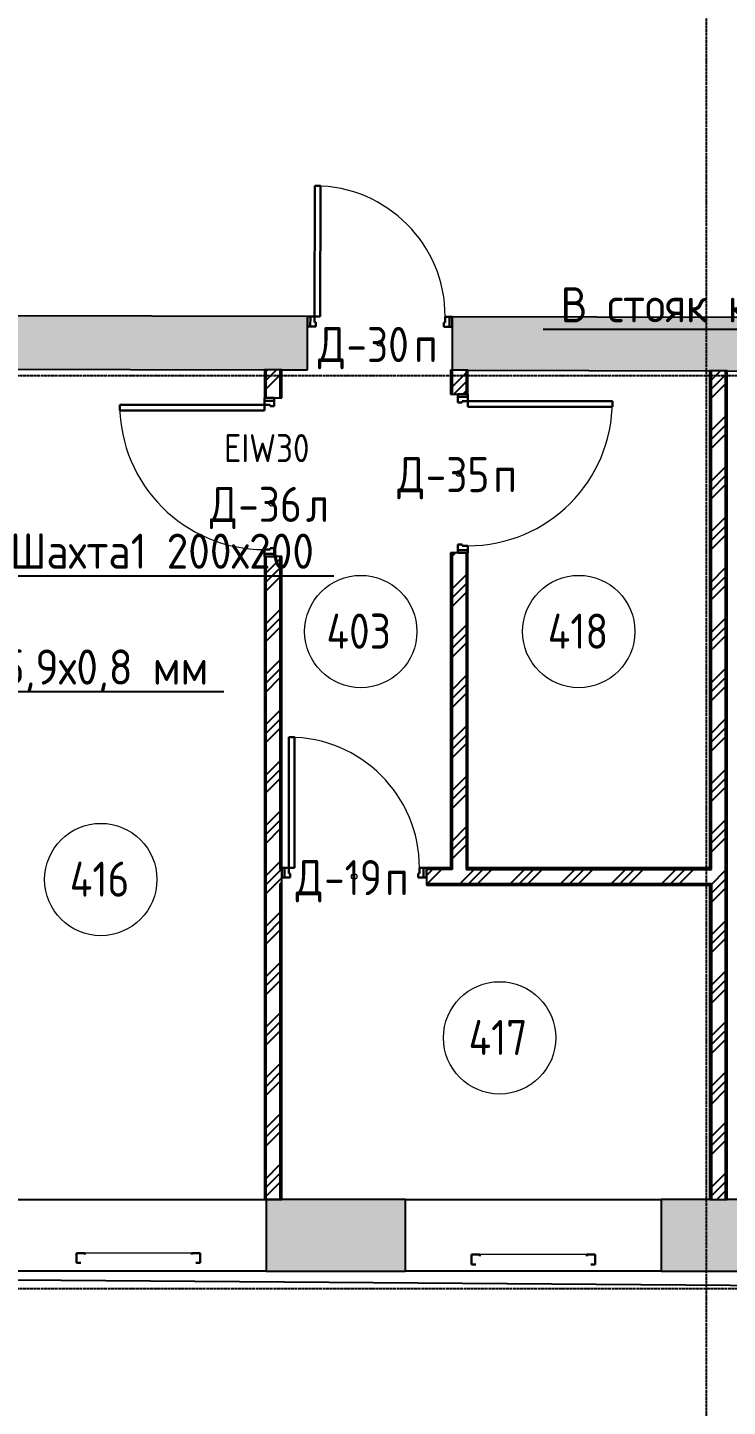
# Model space of a CAD drawing. Header units: millimetres. Extents: x -129048 to 476301, y -5853 to 215316.
# Drawn here: x 356930 to 361914, y 1417 to 11234 of the extents above; entities that cross this region are included whole.
import ezdxf
from ezdxf import colors
from ezdxf.entities.mleader import LeaderData, LeaderLine
from ezdxf.math import Vec2, Vec3

# ---------------------------------------------------------------- set-up
doc = ezdxf.new("R2010")
doc.units = ezdxf.units.MM
for name, pattern in [('ADSK_Линия сетки', [25, 20, -2.5, 0, -2.5]), ('ADSK_Сверху', [4.5, 3, -1.5]), ('ADSK_Снесено', [4.5, 3, -1.5])]:
    doc.linetypes.add(name, pattern=pattern)
for name, color, linetype, lineweight, true_color in [('_ Окна', 5, 'Continuous', 30, 0x0000ff), ('Стены внутренние', 5, 'Continuous', 18, 0x0000ff), ('Стены наружные', 1, 'ADSK_Снесено', 18, 0xff0000), ('Стены штриховка', 5, 'Continuous', 18, 0x0000ff)]:
    doc.layers.add(name, color=color, linetype=linetype, lineweight=lineweight, true_color=true_color)
for name, color, linetype, lineweight in [('GAZLAITER', 1, 'Continuous', 40), ('Двери', 251, 'Continuous', 18), ('Марки дверей', 7, 'Continuous', 20), ('Марки помещений', 7, 'Continuous', 20), ('Окна', 251, 'Continuous', 18)]:
    doc.layers.add(name, color=color, linetype=linetype, lineweight=lineweight)
doc.styles.add('GOST Common_1', font='GOST Common_0.ttf', dxfattribs={"width": 0.9, "height": 200})
doc.styles.add('GOST Common_2', font='GOST Common_0.ttf', dxfattribs={"width": 0.9, "height": 250})
doc.styles.add('PIK', font='isocpeur.ttf', dxfattribs={"width": 0.9, "height": 250})
pattern_1 = [(45, (322754.53, 150), (-179.6051, 179.6051), []), (45, (322818.03, 150), (0, 359.2102), []), (45, (322691.03, 150), (0, 359.2102), [])]

# ---------------------------------------------------------------- blocks, each defined once
blk = doc.blocks.new('Витраж-тент со смещением вовне - 60мм 30 сдвиг-1466942-04 План 4-го этажа')
at = {"layer": '_ Окна', "color": 161, "linetype": 'ADSK_Сверху', "true_color": 0xaaaaff}
for p, q in [((-440, 25), (-440, -45)), ((-440, 25), (-410, 25)), ((-440, -45), (-440, 25)), ((440, 25), (410, 25)), ((440, -45), (440, 25)), ((440, -45), (440, 25)), ((-380, -45), (-440, -45)), ((-380, -35), (-380, -45)), ((380, -35), (380, -45)), ((380, -45), (440, -45))]:
    blk.add_line(p, q, dxfattribs=at)
at = {"layer": 'Окна', "color": 161, "linetype": 'ADSK_Сверху', "true_color": 0xaaaaff}
blk.add_line((-380, -45), (380, -45), dxfattribs=at)
blk = doc.blocks.new('AC_Дверь_Однопольная - Д-36л 1130х2200h-2279770-04 План 4-го этажа')
at = {"layer": 'Двери', "lineweight": 30}
for p, q in [((515, 1092), (475, 1092)), ((475, 1092), (475, 62)), ((515, 62), (515, 1092)), ((-545, 62), (-565, 62)), ((-565, 62), (-565, -8)), ((-515, 62), (-545, 62)), ((-545, 62), (-545, -8)), ((-545, -8), (-545, 62)), ((-515, 22), (-515, 62)), ((-505, 22), (-515, 22)), ((-505, -8), (-505, 22)), ((475, 62), (515, 62)), ((515, 22), (505, 22)), ((505, 22), (505, -8)), ((545, 62), (515, 62)), ((515, 62), (515, 22)), ((545, -8), (545, 62)), ((565, 62), (545, 62)), ((545, 62), (545, -8)), ((565, -8), (565, 62)), ((-565, -8), (-545, -8)), ((-545, -8), (-505, -8)), ((505, -8), (545, -8)), ((545, -8), (565, -8))]:
    blk.add_line(p, q, dxfattribs=at)
at = {"layer": 'Двери'}
blk.add_arc((515, 62), 1030, 90, 180, dxfattribs=at)
blk = doc.blocks.new('AC_Дверь_Однопольная - Д-35п 1130х2200h-1983249-04 План 4-го этажа')
at = {"layer": 'Двери', "lineweight": 30}
for p, q in [((-515, 1092), (-475, 1092)), ((-515, 62), (-515, 1092)), ((-475, 1092), (-475, 62)), ((-565, 62), (-545, 62)), ((-565, -8), (-565, 62)), ((-545, 62), (-515, 62)), ((-545, -8), (-545, 62)), ((-545, 62), (-545, -8)), ((-475, 62), (-515, 62)), ((-515, 62), (-515, 22)), ((-515, 22), (-505, 22)), ((-505, 22), (-505, -8)), ((505, 22), (515, 22)), ((505, -8), (505, 22)), ((515, 62), (545, 62)), ((515, 22), (515, 62)), ((545, 62), (545, -8)), ((545, 62), (565, 62)), ((545, -8), (545, 62)), ((565, 62), (565, -8)), ((-545, -8), (-565, -8)), ((-505, -8), (-545, -8)), ((545, -8), (505, -8)), ((565, -8), (545, -8))]:
    blk.add_line(p, q, dxfattribs=at)
at = {"layer": 'Двери'}
blk.add_arc((-515, 62), 1030, 0, 90, dxfattribs=at)
blk = doc.blocks.new('AC_Дверь_Однопольная - Д-19п 1030х2200h-1983254-04 План 4-го этажа')
at = {"layer": 'Двери', "lineweight": 30}
for p, q in [((-465, 992), (-425, 992)), ((-465, 62), (-465, 992)), ((-425, 992), (-425, 62)), ((-515, 62), (-495, 62)), ((-515, -8), (-515, 62)), ((-495, 62), (-465, 62)), ((-495, -8), (-495, 62)), ((-495, 62), (-495, -8)), ((-425, 62), (-465, 62)), ((-465, 62), (-465, 22)), ((-465, 22), (-455, 22)), ((-455, 22), (-455, -8)), ((455, 22), (465, 22)), ((455, -8), (455, 22)), ((465, 62), (495, 62)), ((465, 22), (465, 62)), ((495, 62), (495, -8)), ((495, 62), (515, 62)), ((495, -8), (495, 62)), ((515, 62), (515, -8)), ((-495, -8), (-515, -8)), ((-455, -8), (-495, -8)), ((495, -8), (455, -8)), ((515, -8), (495, -8))]:
    blk.add_line(p, q, dxfattribs=at)
at = {"layer": 'Двери'}
blk.add_arc((-465, 62), 930, 0, 90, dxfattribs=at)
blk = doc.blocks.new('AC_Дверь_Однопольная - Д-30п 1030х2200h-1983150-04 План 4-го этажа')
at = {"layer": 'Двери', "lineweight": 30}
for p, q in [((-465, 1120), (-425, 1120)), ((-465, 190), (-465, 1120)), ((-425, 1120), (-425, 190)), ((-515, 190), (-495, 190)), ((-515, 120), (-515, 190)), ((-495, 120), (-515, 120)), ((-495, 190), (-465, 190)), ((-495, 120), (-495, 190)), ((-495, 190), (-495, 120)), ((-455, 120), (-495, 120)), ((-425, 190), (-465, 190)), ((-465, 190), (-465, 150)), ((-465, 150), (-455, 150)), ((-455, 150), (-455, 120)), ((455, 150), (465, 150)), ((455, 120), (455, 150)), ((495, 120), (455, 120)), ((465, 190), (495, 190)), ((465, 150), (465, 190)), ((495, 190), (495, 120)), ((495, 190), (515, 190)), ((495, 120), (495, 190)), ((515, 120), (495, 120)), ((515, 190), (515, 120))]:
    blk.add_line(p, q, dxfattribs=at)
at = {"layer": 'Двери'}
blk.add_arc((-465, 190), 930, 0, 90, dxfattribs=at)
blk = doc.blocks.new('ADSK_Марка_Помещение_ОдноЗначение - Номер-247393-04 План 4-го этажа')
at = {"layer": 'Марки помещений'}
blk.add_circle((0, 0), 4, dxfattribs=at)
blk = doc.blocks.new('ADSK_Марка_Дверь - Типоразмер_ADSK_Марка-58376-04 План 4-го этажа')
at = {"layer": 'Марки дверей', "lineweight": 9}
blk.add_circle((0, 0), 0.2, dxfattribs=at)

msp = doc.modelspace()

# ---------------------------------------------------------------- hatches: boundary and pattern name
at = {"layer": 'Стены внутренние', "lineweight": 25, "true_color": 0x636466}
h = msp.add_hatch(color=251, dxfattribs=at)
h.paths.add_polyline_path([(364854.76938, 8781.47746), (364850.52982, 9161.48999), (363044.37598, 9166.2642), (363043.37153, 8786.26552), (363813.80471, 8784.22904)])
h.paths.add_polyline_path([(362013.37513, 8788.98811), (362013.37513, 9168.98944), (359954.15624, 9174.43257), (359953.15179, 8794.4339), (361561.12614, 8790.18354)])
h.paths.add_polyline_path([(358923.15539, 8797.15648), (358923.97481, 9177.15516), (356028.72839, 9184.80865), (356027.72394, 8804.80997), (357055.769, 8802.09254)])
h = msp.add_hatch(dxfattribs=at)
h.set_pattern_fill('FP_1', color=251, style=0, pattern_type=2)
h.set_pattern_definition(pattern_1)
h.paths.add_polyline_path([(358629.15179, 2890.46456), (358729.15179, 2890.46456), (358729.15179, 7467.63757), (358629.15179, 7467.63757), (358629.15179, 3608.27275)])
h.paths.add_polyline_path([(358687.15179, 8597.63757), (358729.15179, 8597.63757), (358729.15179, 8797.66929), (358629.15179, 8797.15648), (358629.15179, 8597.63757)])
h = msp.add_hatch(dxfattribs=at)
h.set_pattern_fill('FP_1', color=251, style=0, pattern_type=2)
h.set_pattern_definition(pattern_1)
h.paths.add_polyline_path([(360053.15179, 5240.02642), (360053.15179, 7494.4339), (359953.15179, 7494.4339), (359953.15179, 5240.02642)])
h.paths.add_polyline_path([(359995.15179, 8624.4339), (360053.15179, 8624.4339), (360053.15179, 8794.16957), (359953.15179, 8794.4339), (359953.15179, 8624.4339)])
h = msp.add_hatch(dxfattribs=at)
h.set_pattern_fill('FP_1', color=251, style=0, pattern_type=2)
h.set_pattern_definition(pattern_1)
h.paths.add_polyline_path([(361899.87958, 2889.50427), (361899.87958, 8789.28811), (361799.87958, 8788.98811), (361799.87958, 2889.50427)])
h = msp.add_hatch(dxfattribs=at)
h.set_pattern_fill('FP_1', color=251, style=0, pattern_type=2)
h.set_pattern_definition(pattern_1)
h.paths.add_polyline_path([(359953.15179, 5140.02642), (361799.87958, 5140.02642), (361799.87958, 5240.02642), (359771.15179, 5240.02642), (359771.15179, 5140.02642)])
h.paths.add_polyline_path([(358741.15179, 5140.02642), (358741.15179, 5240.02642), (358729.15179, 5240.02642), (358729.15179, 5140.02642), (358739.15179, 5140.02642)])
at = {"layer": 'Стены наружные', "lineweight": 25, "true_color": 0x636466}
h = msp.add_hatch(color=251, dxfattribs=at)
h.paths.add_polyline_path([(364278.98816, 2379.50427), (365301.46628, 2379.50427), (365300.52604, 2889.50427), (364278.98816, 2889.50427), (364278.98816, 2683.42559)])
h.paths.add_polyline_path([(362458.98816, 2379.50427), (362458.98816, 2889.50427), (361442.16742, 2889.50427), (361442.16742, 2379.50427), (361561.12614, 2379.50427)])
h.paths.add_polyline_path([(359622.16742, 2379.50427), (359622.16742, 2889.50427), (358629.15179, 2889.50427), (358629.15179, 2379.50427), (359308.44757, 2379.50427)])
h.paths.add_polyline_path([(356158.59299, 2379.50427), (356809.15179, 2379.50427), (356809.15179, 2889.50427), (355819.17462, 2889.50427), (355819.17462, 2379.50427)])
h.paths.add_polyline_path([(352956.2709, 2379.50427), (353999.17462, 2379.50427), (353999.17462, 2889.50427), (352956.2709, 2889.50427), (352956.2709, 2712.1351)])
h.paths.add_polyline_path([(351136.2709, 2379.50427), (351136.2709, 2889.50427), (350123.48838, 2889.50427), (350123.48838, 2379.50427), (350615.41785, 2379.50427)])
h.paths.add_polyline_path([(348303.48838, 2379.50427), (348303.48838, 2889.50427), (347304.34839, 2889.50427), (347304.34839, 2379.50427), (348045.05471, 2379.50427)])
h.paths.add_polyline_path([(344533.07318, 2379.50427), (345484.34839, 2379.50427), (345484.34839, 2889.50427), (344533.07318, 2889.50427), (344533.07318, 2723.67862)])
h.paths.add_polyline_path([(341692.25211, 2379.50427), (342713.07318, 2379.50427), (342713.07318, 2889.50427), (341692.25211, 2889.50427), (341692.25211, 2723.67862)])
h.paths.add_polyline_path([(339035.06985, 2379.50427), (339872.25211, 2379.50427), (339872.25211, 2889.50427), (338882.04159, 2889.50427), (338882.04159, 2379.50427), (339034.34042, 2379.50427)])
h.paths.add_polyline_path([(336058.77586, 2379.50427), (337062.04159, 2379.50427), (337062.04159, 2889.50427), (336058.77586, 2889.50427), (336058.77586, 2731.96947)])
h.paths.add_polyline_path([(331027.53199, 2379.50427), (331404.76844, 2379.50427), (331404.76844, 2889.50427), (331027.53199, 2889.50427), (331027.53199, 2731.96947)])
h.paths.add_polyline_path([(334238.77586, 2379.50427), (334238.77586, 2889.50427), (333224.76844, 2889.50427), (333224.76844, 2379.50427)])

# ---------------------------------------------------------------- linework, layer by layer
at = {"linetype": 'ADSK_Линия сетки', "lineweight": 25}
for p, q in [((361764.44493, -2753.38365), (361764.44493, 21818.8012)), ((311668.30983, 8756.78828), (379896.25284, 8756.78828)), ((311668.30983, 2256.78828), (379896.25284, 2256.78828))]:
    msp.add_line(p, q, dxfattribs=at)
at = {"color": 251, "lineweight": 25, "true_color": 0x636466}
msp.add_lwpolyline([(368787.74668, 21084.05859), (368787.74668, 43909.20652), (378787.15222, 43909.20652), (378968.4838, 8682.30207), (372687.93529, 8682.30207), (372687.93529, 300.23165), (364791.46628, 300.23165), (364791.46628, 2256.78828), (353990.50813, 2336.47811), (354090.93005, 2335.73719), (354090.93005, -2582.56685), (341727.17826, -2582.56685), (341727.17826, 2336.47811), (331027.53199, 2336.47811), (331027.53199, 422.0206), (323045.03328, 456.78828), (323045.03328, 8679.25245)], dxfattribs=at)
at = {"layer": 'Стены внутренние', "color": 251, "lineweight": 25, "true_color": 0x636466}
for p, q in [((358924.15984, 9177.15516), (356028.72839, 9184.80865)), ((362014.37958, 9168.98678), (359954.15624, 9174.43257)), ((358923.15539, 8797.15648), (358923.97481, 9107.1554)), ((359953.97121, 9104.43281), (359953.15179, 8794.4339)), ((356379.37958, 8803.88044), (358617.15179, 8797.96534)), ((358617.15179, 8797.96534), (358617.15179, 8597.63757)), ((358739.15179, 8797.64286), (358619.15179, 8797.96006)), ((358741.15179, 8597.63757), (358741.15179, 8797.63757)), ((358741.15179, 8797.63757), (358923.15539, 8797.15648)), ((359953.15179, 8794.4339), (359941.15179, 8794.46562)), ((359941.15179, 8794.46562), (359941.15179, 8624.4339)), ((360063.15179, 8794.14313), (359953.15179, 8794.4339)), ((360065.15179, 8624.4339), (360065.15179, 8794.13785)), ((360065.15179, 8794.13785), (361787.87958, 8789.58416)), ((361787.87958, 8789.58416), (361787.87958, 5252.02642)), ((361909.87958, 8789.26168), (361789.87958, 8789.57888)), ((361911.87958, 2889.50427), (361911.87958, 8789.2564)), ((361911.87958, 8789.2564), (362013.37513, 8788.98811)), ((358687.15179, 8597.63757), (358741.15179, 8597.63757)), ((359941.15179, 8624.4339), (359995.15179, 8624.4339)), ((358617.15179, 7467.63757), (358617.15179, 2890.46456)), ((358741.15179, 7467.63757), (358687.15179, 7467.63757)), ((358741.15179, 5252.02642), (358741.15179, 7467.63757)), ((359995.15179, 7494.4339), (359941.15179, 7494.4339)), ((359941.15179, 7494.4339), (359941.15179, 5252.02642)), ((360065.15179, 5252.02642), (360065.15179, 7494.4339)), ((359941.15179, 5252.02642), (359771.15179, 5252.02642)), ((361787.87958, 5252.02642), (360065.15179, 5252.02642)), ((358741.15179, 2890.46456), (358741.15179, 5182.02642)), ((359771.15179, 5182.02642), (359771.15179, 5128.02642)), ((359771.15179, 5128.02642), (361787.87958, 5128.02642)), ((361787.87958, 5128.02642), (361787.87958, 2889.50427)), ((358617.15179, 2890.46456), (358741.15179, 2890.46456)), ((361789.87958, 2889.50427), (361909.87958, 2889.50427))]:
    msp.add_line(p, q, dxfattribs=at)
at = {"layer": 'Стены наружные', "color": 251, "lineweight": 25, "true_color": 0x636466}
for p, q in [((356809.15179, 2889.50427), (358629.15179, 2889.50427)), ((359622.16742, 2889.50427), (358629.15179, 2889.50427)), ((358629.15179, 2889.50427), (358629.15179, 2379.50427)), ((359622.16742, 2379.50427), (359622.16742, 2889.50427)), ((359622.16742, 2889.50427), (361442.16742, 2889.50427)), ((361787.87958, 2889.50427), (361442.16742, 2889.50427)), ((361442.16742, 2889.50427), (361442.16742, 2379.50427)), ((362458.98816, 2889.50427), (361911.87958, 2889.50427)), ((358629.15179, 2379.50427), (356809.15179, 2379.50427)), ((358629.15179, 2379.50427), (359622.16742, 2379.50427)), ((361442.16742, 2379.50427), (359622.16742, 2379.50427)), ((361442.16742, 2379.50427), (362458.98816, 2379.50427))]:
    msp.add_line(p, q, dxfattribs=at)
at = {"layer": 'Стены штриховка', "color": 251, "lineweight": 25, "true_color": 0x636466}
for p, q in [((358619.15179, 8797.96006), (358617.15179, 8797.96534)), ((358619.15179, 8597.63757), (358619.15179, 8797.96006)), ((358629.15179, 8597.63757), (358629.15179, 8797.93362)), ((358729.15179, 8597.63757), (358729.15179, 8797.66929)), ((358741.15179, 8797.63757), (358739.15179, 8797.64286)), ((358739.15179, 8597.63757), (358739.15179, 8797.64286)), ((359943.15179, 8794.46033), (359943.15179, 8624.4339)), ((359953.15179, 8794.4339), (359953.15179, 8624.4339)), ((360053.15179, 8794.16957), (360053.15179, 8624.4339)), ((360065.15179, 8794.13785), (360063.15179, 8794.14313)), ((360063.15179, 8794.14313), (360063.15179, 8624.4339)), ((361789.87958, 8789.57888), (361787.87958, 8789.58416)), ((361789.87958, 5250.02642), (361789.87958, 8789.57888)), ((361799.87958, 5240.02642), (361799.87958, 8789.55244)), ((361899.87958, 2889.50427), (361899.87958, 8789.28811)), ((361911.87958, 8789.2564), (361909.87958, 8789.26168)), ((361909.87958, 2889.50427), (361909.87958, 8789.26168)), ((358619.15179, 2890.46456), (358619.15179, 7467.63757)), ((358629.15179, 2890.46456), (358629.15179, 7467.63757)), ((358729.15179, 5240.02642), (358729.15179, 7467.63757)), ((358739.15179, 5240.02642), (358739.15179, 7467.63757)), ((359943.15179, 7494.4339), (359943.15179, 5240.02642)), ((359953.15179, 7494.4339), (359953.15179, 5240.02642)), ((360053.15179, 7494.4339), (360053.15179, 5240.02642)), ((360063.15179, 7494.4339), (360063.15179, 5250.02642)), ((358741.15179, 5240.02642), (358729.15179, 5240.02642)), ((359771.15179, 5250.02642), (359941.15179, 5250.02642)), ((359953.15179, 5240.02642), (359771.15179, 5240.02642)), ((359941.15179, 5240.02642), (359941.15179, 5252.02642)), ((360053.15179, 5240.02642), (361799.87958, 5240.02642)), ((360063.15179, 5250.02642), (361789.87958, 5250.02642)), ((358729.15179, 2890.46456), (358729.15179, 5140.02642)), ((358741.15179, 5140.02642), (358729.15179, 5140.02642)), ((358739.15179, 2890.46456), (358739.15179, 5130.02642)), ((358741.15179, 5130.02642), (358739.15179, 5130.02642)), ((359771.15179, 5140.02642), (361799.87958, 5140.02642)), ((359771.15179, 5130.02642), (361799.87958, 5130.02642)), ((361799.87958, 5128.02642), (361787.87958, 5128.02642)), ((361789.87958, 2889.50427), (361789.87958, 5128.02642)), ((361799.87958, 5140.02642), (361799.87958, 2889.50427)), ((361787.87958, 2889.50427), (361789.87958, 2889.50427)), ((361909.87958, 2889.50427), (361911.87958, 2889.50427))]:
    msp.add_line(p, q, dxfattribs=at)

# ---------------------------------------------------------------- block references
at = {"layer": '_ Окна', "color": 251, "linetype": 'ADSK_Сверху', "lineweight": 25, "true_color": 0x636466, "rotation": 180}
for p in [(357719.15179, 2464.19182), (360532.16742, 2452.51729)]:
    msp.add_blockref('Витраж-тент со смещением вовне - 60мм 30 сдвиг-1466942-04 План 4-го этажа', p, dxfattribs=at)
at = {"layer": 'Двери', "color": 251, "lineweight": 25, "true_color": 0x636466}
for name, p, rotation in [('AC_Дверь_Однопольная - Д-30п 1030х2200h-1983150-04 План 4-го этажа', (359438.65582, 8985.79453), 359.8485505277052), ('AC_Дверь_Однопольная - Д-36л 1130х2200h-2279770-04 План 4-го этажа', (358679.15179, 8032.63757), 89.99999999999993), ('AC_Дверь_Однопольная - Д-35п 1130х2200h-1983249-04 План 4-го этажа', (360003.15179, 8059.4339), 269.9999999999999)]:
    msp.add_blockref(name, p, dxfattribs=dict(at, rotation=rotation))
msp.add_blockref('AC_Дверь_Однопольная - Д-19п 1030х2200h-1983254-04 План 4-го этажа', (359256.15179, 5190.02642), dxfattribs=at)
at = {"layer": 'Марки дверей', "color": 251, "lineweight": 25, "true_color": 0x636466, "xscale": 99.99999999999993, "yscale": 99.99999999999993, "zscale": 99.99999999999993}
for p in [(359438.65582, 8985.79453), (360003.15179, 8059.4339), (358668.25582, 7847.60438), (359256.15179, 5190.02642)]:
    msp.add_blockref('ADSK_Марка_Дверь - Типоразмер_ADSK_Марка-58376-04 План 4-го этажа', p, dxfattribs=at)
at = {"layer": 'Марки помещений', "color": 251, "lineweight": 25, "true_color": 0x636466, "xscale": 99.99999999999993, "yscale": 99.99999999999993, "zscale": 99.99999999999993}
for p in [(359303.29068, 6934.03932), (360855.54979, 6934.03932), (357451.71969, 5168.22384), (360291.85818, 4040.84062)]:
    msp.add_blockref('ADSK_Марка_Помещение_ОдноЗначение - Номер-247393-04 План 4-го этажа', p, dxfattribs=at)

# ---------------------------------------------------------------- texts
at = {"layer": 'Марки дверей', "color": 251, "lineweight": 25, "true_color": 0x636466, "attachment_point": 1}
for s, insert, char_height, width, style in [('\\fGOST Common|b0|i0|c204|p34|;\\W.9;Д', (358998.82654, 9102.80762), 250, 245.316375, 'GOST Common_2'), ('-30', (359201.23279, 9102.80762), 250, 584.4301875, 'GOST Common_2'), ('\\fGOST Common|b0|i0|c204|p34|;\\W.9;п', (359683.43592, 9102.80762), 250, 194.8100625, 'GOST Common_2'), ('EIW30', (358329.67654, 8340.01838), 200, 779.24025, 'GOST Common_1'), ('\\fGOST Common|b0|i0|c204|p34|;\\W.9;Д', (359563.32252, 8176.44699), 250, 245.316375, 'GOST Common_2'), ('-35', (359765.72877, 8176.44699), 250, 584.4301875, 'GOST Common_2'), ('\\fGOST Common|b0|i0|c204|p34|;\\W.9;п', (360247.93189, 8176.44699), 250, 194.8100625, 'GOST Common_2'), ('\\fGOST Common|b0|i0|c204|p34|;\\W.9;Д', (358228.42654, 7964.61747), 250, 245.316375, 'GOST Common_2'), ('-36', (358430.83279, 7964.61747), 250, 584.4301875, 'GOST Common_2'), ('\\fGOST Common|b0|i0|c204|p34|;\\W.9;л', (358913.03592, 7964.61747), 250, 194.8100625, 'GOST Common_2'), ('\\fGOST Common|b0|i0|c204|p34|;\\W.9;Д', (358840.17252, 5307.03951), 250, 245.316375, 'GOST Common_2'), ('-19', (359042.57877, 5307.03951), 250, 526.7086875, 'GOST Common_2'), ('\\fGOST Common|b0|i0|c204|p34|;\\W.9;п', (359477.15689, 5307.03951), 250, 194.8100625, 'GOST Common_2')]:
    msp.add_mtext(s, dxfattribs=dict(at, insert=insert, char_height=char_height, width=width, style=style))
at = {"layer": 'Марки помещений', "color": 251, "lineweight": 25, "true_color": 0x636466, "char_height": 250, "attachment_point": 1, "style": 'GOST Common_2'}
for s, insert, width in [('403', (359058.48342, 7061.76439), 606.07575), ('418', (360634.59253, 7061.76439), 548.35425), ('416', (357230.76244, 5295.94891), 548.35425), ('417', (360070.90093, 4168.56569), 548.35425)]:
    msp.add_mtext(s, dxfattribs=dict(at, insert=insert, width=width))

# ---------------------------------------------------------------- leaders
at = {"layer": 'GAZLAITER', "color": 18, "lineweight": 25, "ltscale": 10, "true_color": 0x000000}
ml = msp.add_multileader_mtext('Standard', dxfattribs=at)
ml.set_content('{\\C256;\\c0;В стояк канализации}', color=2, style='PIK')
ml.set_leader_properties()
ml.build(insert=Vec2(0, 0))
ml.multileader.update_dxf_attribs({"text_right_attachment_type": 6, "dogleg_length": 0.36, "arrow_head_size": 0.18})
ctx = ml.context
ctx.base_point, ctx.char_height, ctx.arrow_head_size, ctx.landing_gap_size, ctx.plane_origin = Vec3(360785.12816, 9241.69258), 250, 0.18, 0.09, Vec3(364859.82801, 8629.27534)
ctx.right_attachment, ctx.text_align_type = 6, 2
notes = []
notes.append((ctx, [(0, (1, 1, 0), (363811.91816, 9085.44258), (-1, 0), 0.36, [(0, [(364859.82801, 8629.27534)], 0, [])])]))
ctx.mtext.insert, ctx.mtext.alignment, ctx.mtext.flow_direction = Vec3(363811.46816, 9385.44258), 3, 5
ml = msp.add_multileader_mtext('Standard', dxfattribs=at)
ml.set_content('{\\C256;\\c0;Шахта1 200х200}', color=2, style='PIK')
ml.set_leader_properties()
ml.build(insert=Vec2(0, 0))
ml.multileader.update_dxf_attribs({"text_left_attachment_type": 6, "text_right_attachment_type": 6, "dogleg_length": 0.36, "arrow_head_size": 0.18})
ctx = ml.context
ctx.base_point, ctx.char_height, ctx.arrow_head_size, ctx.landing_gap_size, ctx.plane_origin = Vec3(356720.01724, 7331.28414), 250, 0.18, 0.09, Vec3(356118.44319, 6882.81686)
ctx.left_attachment, ctx.right_attachment, ctx.text_align_type = 6, 6, 2
notes.append((ctx, [(0, (1, 1, 0), (356719.65724, 7331.28414), (1, 0), 0.36, [(0, [(356118.44319, 6882.81686)], 0, [])])]))
ctx.mtext.insert, ctx.mtext.alignment, ctx.mtext.flow_direction = Vec3(358970.10724, 7631.28414), 3, 5
for ctx, leaders in notes:
    for number, flags, end, landing, length, lines in leaders:
        leader = LeaderData()
        leader.index, (leader.has_last_leader_line, leader.has_dogleg_vector, leader.attachment_direction) = number, flags
        leader.last_leader_point, leader.dogleg_vector, leader.dogleg_length = Vec3(end), Vec3(landing), length
        for number, points, colour, breaks in lines:
            line = LeaderLine()
            line.index, line.vertices, line.color, line.breaks = number, Vec3.list(points), colors.encode_raw_color(colour), breaks
            leader.lines.append(line)
        ctx.leaders.append(leader)

# ---------------------------------------------------------------- next in the draw order: leaders
ml = msp.add_multileader_mtext('Standard', dxfattribs=at)
ml.set_content('15,9х0,8 мм', color=250, style='PIK')
ml.set_leader_properties()
ml.build(insert=Vec2(0, 0))
ml.multileader.update_dxf_attribs({"text_left_attachment_type": 6, "text_right_attachment_type": 6, "dogleg_length": 0.36, "arrow_head_size": 0.18})
ctx = ml.context
ctx.base_point, ctx.char_height, ctx.arrow_head_size, ctx.landing_gap_size, ctx.plane_origin = Vec3(356633.11092, 6506.36948), 250, 0.18, 0.09, Vec3(355493.79087, 6049.03668)
ctx.left_attachment, ctx.right_attachment = 6, 6
notes = []
notes.append((ctx, [(1, (1, 1, 0), (356632.75092, 6506.36948), (1, 0), 0.36, [(0, [(355493.79087, 6049.03668)], 0, [])])]))
ctx.mtext.insert, ctx.mtext.flow_direction = Vec3(356633.20092, 6806.36948), 5
ctx.mtext.has_bg_fill, ctx.mtext.bg_color, ctx.mtext.bg_scale_factor, ctx.mtext.bg_transparency, ctx.mtext.use_window_bg_color = 1, -1027028792, 1.5, 0, 1
for ctx, leaders in notes:
    for number, flags, end, landing, length, lines in leaders:
        leader = LeaderData()
        leader.index, (leader.has_last_leader_line, leader.has_dogleg_vector, leader.attachment_direction) = number, flags
        leader.last_leader_point, leader.dogleg_vector, leader.dogleg_length = Vec3(end), Vec3(landing), length
        for number, points, colour, breaks in lines:
            line = LeaderLine()
            line.index, line.vertices, line.color, line.breaks = number, Vec3.list(points), colors.encode_raw_color(colour), breaks
            leader.lines.append(line)
        ctx.leaders.append(leader)

doc.saveas('drawing.dxf')
